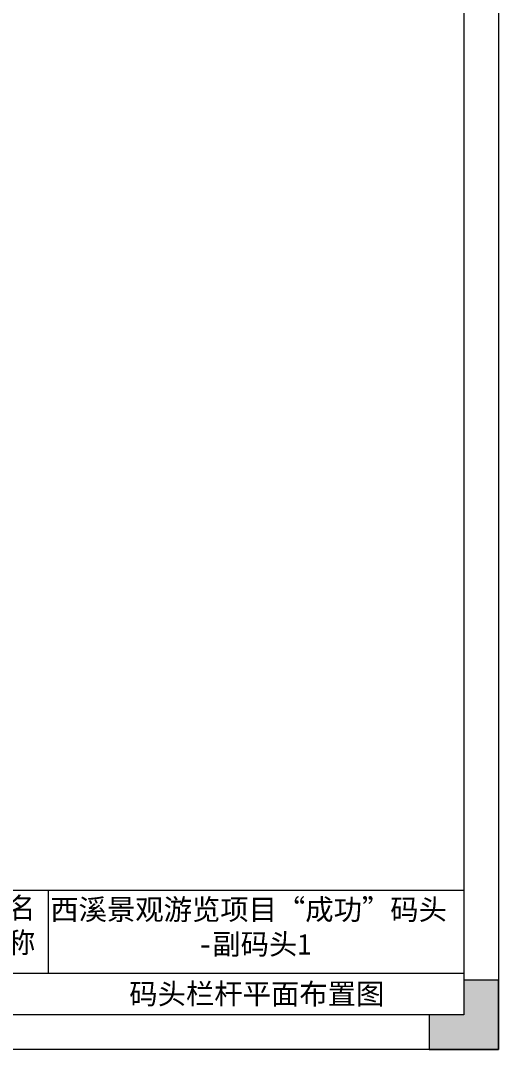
# Model space of a CAD drawing. Header units: millimetres. Extents: x 136606 to 1229059, y 82794 to 127566.
# Drawn here: x 776904 to 787251, y 82794 to 105069 of the extents above; entities that cross this region are included whole.
import ezdxf
from ezdxf.enums import TextEntityAlignment as Align

# ---------------------------------------------------------------- set-up
doc = ezdxf.new("R2010")
doc.units = ezdxf.units.MM
doc.layers.add('图框', color=7, linetype='Continuous', lineweight=13)
doc.layers.add('文本', color=3, linetype='Continuous', lineweight=13)
doc.styles.add('Arial', font='arial.ttf')
doc.styles.get("Standard").update_dxf_attribs({"font": 'arial.ttf'})

# ---------------------------------------------------------------- blocks, each defined once
blk = doc.blocks.new('GW-TK')
at = {"layer": '图框', "linetype": 'Continuous', "lineweight": 0}
h = blk.add_hatch(color=256, dxfattribs=at)
h.dxf.hatch_style = 1
h.paths.add_polyline_path([(927603.55, 464418.01), (927603.55, 464428.01), (927598.55, 464428.01), (927598.55, 464423.01), (927593.55, 464423.01), (927593.55, 464418.01)])
at = {"layer": '图框', "linetype": 'Continuous'}
for p, q in [((927538.55, 464441.02), (927538.55, 464429.01)), ((927383.55, 464429.01), (927598.55, 464429.01))]:
    blk.add_line(p, q, dxfattribs=at)
at = {"layer": '图框'}
for points in [[(927183.55, 464715.01), (927603.55, 464715.01), (927603.55, 464418.01), (927183.55, 464418.01)], [(927188.55, 464710.01), (927598.55, 464710.01), (927598.55, 464423.01), (927188.55, 464423.01)]]:
    blk.add_lwpolyline(points, close=True, dxfattribs=at)
at = {"layer": '图框', "linetype": 'Continuous'}
blk.add_lwpolyline([(927383.55, 464441.02), (927598.55, 464441.02)], dxfattribs=at)
at = {"layer": '图框', "linetype": 'Continuous', "lineweight": 0}
blk.add_lwpolyline([(927598.55, 464428.01), (927598.55, 464423.01), (927593.55, 464423.01), (927593.55, 464418.01), (927603.55, 464418.01), (927603.55, 464428.01)], close=True, dxfattribs=at)
at = {"layer": '图框', "linetype": 'Continuous', "insert": (927532.62, 464439.93), "char_height": 3, "attachment_point": 1}
blk.add_mtext_dynamic_manual_height_columns('{\\fSimSun|b0|i0|c134|p2;名 称}', width=5.2119, gutter_width=17.5, heights=[0], dxfattribs=at)
at = {"layer": '图框', "color": 3, "linetype": 'Continuous', "insert": (927538.45, 464439.71), "char_height": 3, "attachment_point": 1}
blk.add_mtext_dynamic_manual_height_columns('\\pi0.39911,t9.39911;{\\fSimSun|b0|i0|c134|p2;西溪景观游览项目“成功”码头\\P\\pi21.75744,t30.75744;-副码头1}', width=60.0149, gutter_width=17.5, heights=[0], dxfattribs=at)

msp = doc.modelspace()

# ---------------------------------------------------------------- block references
at = {"xscale": 150, "yscale": 150, "zscale": 150}
msp.add_blockref('GW-TK', (-138353281.2462, -69579907.2778), dxfattribs=at)

# ---------------------------------------------------------------- texts
at = {"layer": '文本', "color": 7, "style": 'Arial'}
msp.add_text('码头栏杆平面布置图', height=450, dxfattribs=at).set_placement((779257.3497, 83997.4324), align=Align.MIDDLE_LEFT)

doc.saveas('drawing.dxf')
